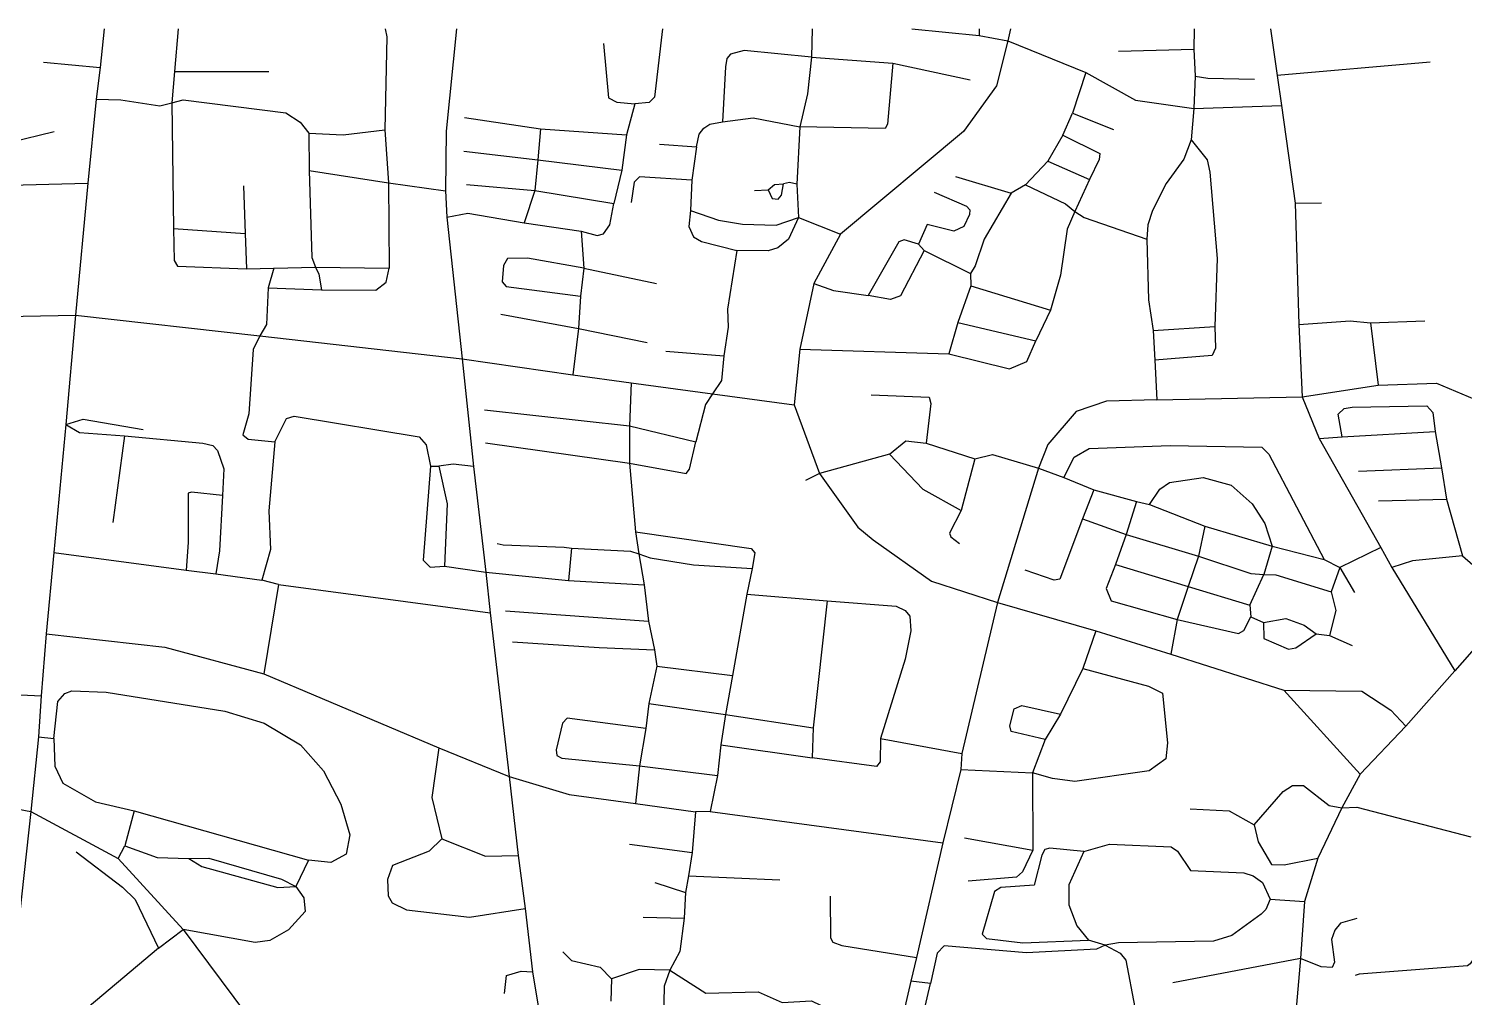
# Model space of a CAD drawing. Header units: inches. Extents: x 13512745 to 13520225, y 3664320 to 3668820.
# Drawn here: x 13514835 to 13516420, y 3667751 to 3668820 of the extents above; entities that cross this region are included whole.
import ezdxf

# ---------------------------------------------------------------- set-up
doc = ezdxf.new("R2010")
doc.units = ezdxf.units.IN
doc.header["$MEASUREMENT"] = 0

msp = doc.modelspace()

# ---------------------------------------------------------------- linework, layer by layer
for points in [[(13514918.6, 3668820), (13514914.5, 3668777.2)], [(13515000.6, 3668820), (13514996.6, 3668772.6)], [(13515229, 3668820), (13515230.7, 3668811.1), (13515228.8, 3668708.3)], [(13515307.7, 3668820), (13515296.4, 3668706.7), (13515295.7, 3668641)], [(13515535, 3668820), (13515526.3, 3668744.5), (13515520.4, 3668738.5), (13515504.5, 3668737)], [(13515700.4, 3668820), (13515699.6, 3668788.6)], [(13515916.4, 3668806.5), (13515904, 3668756.9), (13515867.5, 3668706.3), (13515731.6, 3668593.1)], [(13515810.6, 3668820), (13515884.7, 3668812.5)], [(13515884.7, 3668820), (13515884.7, 3668812.5)], [(13515884.7, 3668812.5), (13515916.4, 3668806.5)], [(13515919.3, 3668820), (13515916.4, 3668806.5)], [(13515916.4, 3668806.5), (13516002.6, 3668771.6)], [(13516122, 3668820), (13516121.8, 3668797.3)], [(13516206.5, 3668820), (13516213.8, 3668768.2)], [(13515470.2, 3668803.6), (13515475.7, 3668743.6), (13515484.6, 3668738.8), (13515504.5, 3668737)], [(13515699.6, 3668788.6), (13515625.5, 3668795.8), (13515610.3, 3668792), (13515606.3, 3668787), (13515604.9, 3668778), (13515601.4, 3668717.3)], [(13516038.7, 3668795.1), (13516121.8, 3668797.3)], [(13516121.8, 3668797.3), (13516123.2, 3668767.4)], [(13514851.7, 3668783.1), (13514914.5, 3668777.2)], [(13514914.5, 3668777.2), (13514910, 3668742.2)], [(13515699.6, 3668788.6), (13515695.3, 3668748.2), (13515686.9, 3668711.6)], [(13515789.5, 3668781.8), (13515783.7, 3668714.7), (13515781.1, 3668709.8), (13515686.9, 3668711.6)], [(13515699.6, 3668788.6), (13515789.5, 3668781.8)], [(13515789.5, 3668781.8), (13515874.7, 3668763.6)], [(13516382.7, 3668783.1), (13516213.8, 3668768.2)], [(13514996.6, 3668772.6), (13514993.6, 3668738.1)], [(13514996.6, 3668772.6), (13515100.7, 3668772.6)], [(13516002.6, 3668771.6), (13515987.9, 3668726.6)], [(13516002.6, 3668771.6), (13516057.3, 3668741), (13516121.8, 3668732)], [(13516123.2, 3668767.4), (13516121.8, 3668732)], [(13516123.2, 3668767.4), (13516137.1, 3668765.2), (13516188.7, 3668764.1)], [(13516213.8, 3668768.2), (13516218.7, 3668735)], [(13514910, 3668742.2), (13514900.7, 3668649.4)], [(13514910, 3668742.2), (13514937, 3668741.5), (13514980.3, 3668734.9), (13514993.6, 3668738.1)], [(13514993.6, 3668738.1), (13515006.1, 3668741.4), (13515119.3, 3668726.9), (13515135.1, 3668716.6), (13515144.6, 3668704.7)], [(13514993.6, 3668738.1), (13514995.5, 3668599.4)], [(13515504.5, 3668737), (13515495.6, 3668702.9)], [(13516121.8, 3668732), (13516118.7, 3668697.3)], [(13516121.8, 3668732), (13516218.7, 3668735)], [(13516218.7, 3668735), (13516233.5, 3668627.4)], [(13515316.7, 3668722.1), (13515400.6, 3668709.3)], [(13515572.8, 3668689.4), (13515575.7, 3668703.4), (13515580.9, 3668710.2), (13515587.3, 3668714.5), (13515601.4, 3668717.3)], [(13515601.4, 3668717.3), (13515635.3, 3668721.5), (13515686.9, 3668711.6)], [(13515686.9, 3668711.6), (13515683.4, 3668648.5)], [(13515977.1, 3668702.3), (13515987.9, 3668726.6)], [(13515987.9, 3668726.6), (13516033.2, 3668708.6)], [(13514863.7, 3668706.1), (13514815.3, 3668694.4), (13514807.8, 3668690.4), (13514798, 3668674.5), (13514800.3, 3668646.8)], [(13515144.6, 3668704.7), (13515182.5, 3668702.7), (13515228.8, 3668708.3)], [(13515144.6, 3668704.7), (13515145.1, 3668663.5)], [(13515228.8, 3668708.3), (13515232.7, 3668649.9)], [(13515400.6, 3668709.3), (13515397.6, 3668675.1)], [(13515400.6, 3668709.3), (13515495.6, 3668702.9)], [(13515495.6, 3668702.9), (13515490.1, 3668663.8)], [(13515977.1, 3668702.3), (13515960.7, 3668673.8)], [(13515977.1, 3668702.3), (13516017.9, 3668682.3), (13516017.3, 3668675.5), (13516006.5, 3668653.3)], [(13516118.7, 3668697.3), (13516110.7, 3668675.8), (13516091.1, 3668649.2), (13516076.2, 3668619.1), (13516071, 3668603.5), (13516069.8, 3668587.7)], [(13516118.7, 3668697.3), (13516136.3, 3668675.2), (13516139.5, 3668661.6), (13516147.6, 3668566.2), (13516144.8, 3668491.1)], [(13515315.7, 3668684.6), (13515397.6, 3668675.1)], [(13515531.7, 3668692.6), (13515572.8, 3668689.4)], [(13515572.8, 3668689.4), (13515567.4, 3668652.6)], [(13515145.1, 3668663.5), (13515232.7, 3668649.9)], [(13515145.1, 3668663.5), (13515148.2, 3668567.3), (13515152, 3668556.8)], [(13515397.6, 3668675.1), (13515394.3, 3668641.3)], [(13515397.6, 3668675.1), (13515490.1, 3668663.8)], [(13515490.1, 3668663.8), (13515481.3, 3668627.1)], [(13515935.9, 3668647.7), (13515960.7, 3668673.8)], [(13515960.7, 3668673.8), (13516006.5, 3668653.3)], [(13514800.3, 3668646.8), (13514900.7, 3668649.4)], [(13514900.7, 3668649.4), (13514887.3, 3668503.7)], [(13515232.7, 3668649.9), (13515295.7, 3668641)], [(13515232.7, 3668649.9), (13515233.4, 3668555.5)], [(13515318.7, 3668648.1), (13515394.3, 3668641.3)], [(13515567.4, 3668652.6), (13515509.8, 3668656.5), (13515504, 3668650.4), (13515500.7, 3668628.1)], [(13515567.4, 3668652.6), (13515565.9, 3668619.4)], [(13515651.9, 3668642.2), (13515658.9, 3668648), (13515668.8, 3668648.8)], [(13515651.9, 3668642.2), (13515656.4, 3668632.4), (13515663, 3668631.7), (13515666.6, 3668636.2), (13515668.8, 3668648.8)], [(13515683.4, 3668648.5), (13515675.5, 3668650), (13515668.8, 3668648.8)], [(13515683.4, 3668648.5), (13515685.2, 3668611.6)], [(13515858.7, 3668656.6), (13515920.2, 3668638.5)], [(13515935.9, 3668647.7), (13515920.2, 3668638.5)], [(13515935.9, 3668647.7), (13515980.2, 3668626.7), (13515990.5, 3668618.1)], [(13516006.5, 3668653.3), (13515990.5, 3668618.1)], [(13515072.7, 3668646.6), (13515074.3, 3668593.8)], [(13515295.7, 3668641), (13515296.9, 3668611.9)], [(13515394.3, 3668641.3), (13515382.4, 3668605.5)], [(13515394.3, 3668641.3), (13515481.3, 3668627.1)], [(13515636.9, 3668641.5), (13515651.9, 3668642.2)], [(13515835.2, 3668639.6), (13515870.6, 3668624), (13515874.3, 3668620.1), (13515874.1, 3668614.7), (13515867.9, 3668601.4), (13515856.8, 3668596.5), (13515827.5, 3668603.8), (13515817.7, 3668582.1)], [(13515920.2, 3668638.5), (13515890.4, 3668587.5), (13515880.5, 3668558.2), (13515875.2, 3668549.6)], [(13515296.9, 3668611.9), (13515320.1, 3668616.2), (13515382.4, 3668605.5)], [(13515445.5, 3668596.6), (13515463.1, 3668591.6), (13515470.1, 3668593.6), (13515477.2, 3668603.6), (13515481.3, 3668627.1)], [(13515565.9, 3668619.4), (13515564.1, 3668601.6), (13515569.4, 3668590.1), (13515578.4, 3668585.1), (13515617.2, 3668575.2)], [(13515565.9, 3668619.4), (13515597.1, 3668608.6), (13515623.5, 3668604.2), (13515660.5, 3668603.2), (13515685.2, 3668611.6)], [(13515990.5, 3668618.1), (13515982, 3668598.5), (13515974.5, 3668547.9), (13515963.7, 3668509.3)], [(13515990.5, 3668618.1), (13516000.8, 3668611.4), (13516069.8, 3668587.7)], [(13516233.5, 3668627.4), (13516262.7, 3668627.6)], [(13516233.5, 3668627.4), (13516237.5, 3668493.2)], [(13515296.9, 3668611.9), (13515314.1, 3668455.3)], [(13515382.4, 3668605.5), (13515445.5, 3668596.6)], [(13515685.2, 3668611.6), (13515674.2, 3668587.6), (13515662.6, 3668578.2), (13515651.8, 3668574.7), (13515617.2, 3668575.2)], [(13515685.2, 3668611.6), (13515731.6, 3668593.1)], [(13514995.5, 3668599.4), (13515074.3, 3668593.8)], [(13514995.5, 3668599.4), (13514996, 3668564.2), (13514999.8, 3668557.7), (13515075.9, 3668554.7)], [(13515074.3, 3668593.8), (13515075.9, 3668554.7)], [(13515445.5, 3668596.6), (13515448.3, 3668555.7)], [(13515731.6, 3668593.1), (13515702.1, 3668538.7)], [(13515817.7, 3668582.1), (13515801.8, 3668586.8), (13515796, 3668584.5), (13515762.3, 3668525.4)], [(13516069.8, 3668587.7), (13516071.8, 3668520.7), (13516076.7, 3668486.8)], [(13515617.2, 3668575.2), (13515607.1, 3668510.2), (13515607.5, 3668490.3), (13515602.9, 3668458.7)], [(13515824.2, 3668575.1), (13515798.1, 3668525), (13515786.8, 3668520.9), (13515762.3, 3668525.4)], [(13515817.7, 3668582.1), (13515824.2, 3668575.1)], [(13515824.2, 3668575.1), (13515875.2, 3668549.6)], [(13515075.9, 3668554.7), (13515106.1, 3668555.4)], [(13515106.1, 3668555.4), (13515100, 3668534)], [(13515106.1, 3668555.4), (13515152, 3668556.8)], [(13515152, 3668556.8), (13515233.4, 3668555.5)], [(13515152, 3668556.8), (13515155.8, 3668548.8), (13515158.8, 3668531.5)], [(13515158.8, 3668531.5), (13515218.6, 3668531.3), (13515230.1, 3668540), (13515233.4, 3668555.5)], [(13515448.3, 3668555.7), (13515386.1, 3668566.6), (13515364.1, 3668566.3), (13515359.6, 3668558.6), (13515358, 3668540.5), (13515362.4, 3668535.3), (13515444.8, 3668524.6)], [(13515448.3, 3668555.7), (13515444.8, 3668524.6)], [(13515448.3, 3668555.7), (13515528.7, 3668538.6)], [(13515702.1, 3668538.7), (13515686.7, 3668466)], [(13515702.1, 3668538.7), (13515723.8, 3668531), (13515762.3, 3668525.4)], [(13515875.2, 3668549.6), (13515875.7, 3668536.1)], [(13515100, 3668534), (13515097.9, 3668493.3), (13515090.5, 3668480.9)], [(13515100, 3668534), (13515158.8, 3668531.5)], [(13515444.8, 3668524.6), (13515442.5, 3668488.8)], [(13515875.7, 3668536.1), (13515861.2, 3668495.4)], [(13515875.7, 3668536.1), (13515963.7, 3668509.3)], [(13515963.7, 3668509.3), (13515947.2, 3668475.5)], [(13514732.5, 3668500.9), (13514887.3, 3668503.7)], [(13514887.3, 3668503.7), (13514876.5, 3668382.9)], [(13514887.3, 3668503.7), (13515090.5, 3668480.9)], [(13515356.7, 3668504.6), (13515442.5, 3668488.8)], [(13515861.2, 3668495.4), (13515851.1, 3668461.1)], [(13515861.2, 3668495.4), (13515947.2, 3668475.5)], [(13516076.7, 3668486.8), (13516144.8, 3668491.1)], [(13516144.8, 3668491.1), (13516145.6, 3668467.2), (13516141.9, 3668459), (13516078.6, 3668454.1)], [(13516237.5, 3668493.2), (13516294.2, 3668497.6), (13516316.7, 3668495.3)], [(13516237.5, 3668493.2), (13516241.5, 3668413.6)], [(13516316.7, 3668495.3), (13516376.7, 3668497.6)], [(13516316.7, 3668495.3), (13516325.1, 3668426.5)], [(13515090.5, 3668480.9), (13515083.1, 3668465.9), (13515078.4, 3668394.7), (13515071.9, 3668371.6), (13515077.8, 3668366.7), (13515107.1, 3668364)], [(13515090.5, 3668480.9), (13515314.1, 3668455.3)], [(13515442.5, 3668488.8), (13515436.1, 3668437.9)], [(13515442.5, 3668488.8), (13515518.2, 3668473.6)], [(13515851.1, 3668461.1), (13515918.2, 3668444.3), (13515937.3, 3668452.4), (13515947.2, 3668475.5)], [(13516076.7, 3668486.8), (13516078.6, 3668454.1)], [(13515538.7, 3668464.1), (13515602.9, 3668458.7)], [(13515602.9, 3668458.7), (13515600.3, 3668431.6), (13515590.2, 3668416.9)], [(13515686.7, 3668466), (13515680.7, 3668404.8)], [(13515686.7, 3668466), (13515851.1, 3668461.1)], [(13515314.1, 3668455.3), (13515436.1, 3668437.9)], [(13515314.1, 3668455.3), (13515326.6, 3668336.5)], [(13516078.6, 3668454.1), (13516081, 3668410.3)], [(13515436.1, 3668437.9), (13515500.6, 3668429.1)], [(13515500.6, 3668429.1), (13515498.6, 3668381.3)], [(13515500.6, 3668429.1), (13515590.2, 3668416.9)], [(13516241.5, 3668413.6), (13516325.1, 3668426.5)], [(13516325.1, 3668426.5), (13516389.5, 3668428.6), (13516431.6, 3668410.8), (13516471.7, 3668388.1)], [(13515590.2, 3668416.9), (13515582.5, 3668405.2), (13515572.1, 3668363.7)], [(13515590.2, 3668416.9), (13515680.7, 3668404.8)], [(13515765.7, 3668415.6), (13515829.4, 3668413.3), (13515831.3, 3668406.2), (13515826.1, 3668362.5)], [(13516081, 3668410.3), (13516025.4, 3668408.7), (13515991.8, 3668397.4), (13515960.7, 3668360.7), (13515950.1, 3668334.9)], [(13516081, 3668410.3), (13516241.5, 3668413.6)], [(13516241.5, 3668413.6), (13516260.1, 3668367.4)], [(13515338.7, 3668399.1), (13515498.6, 3668381.3)], [(13515680.7, 3668404.8), (13515708.4, 3668328.8)], [(13516285.4, 3668369.2), (13516281, 3668394.2), (13516287.8, 3668400.6), (13516296.7, 3668402.1), (13516378.9, 3668403.4), (13516385.7, 3668396.1), (13516388.3, 3668375.4)], [(13514876.5, 3668382.9), (13514863.2, 3668241.8)], [(13514876.5, 3668382.9), (13514895.6, 3668388.8), (13514961.7, 3668377.6)], [(13514876.5, 3668382.9), (13514891.4, 3668374.1), (13514941.1, 3668370.3)], [(13515107.1, 3668364), (13515120, 3668389.5), (13515128.6, 3668392), (13515266.4, 3668369.4), (13515274.1, 3668360.6), (13515279.2, 3668337.1)], [(13515498.6, 3668381.3), (13515572.1, 3668363.7)], [(13515498.6, 3668381.3), (13515498.9, 3668340.2)], [(13514941.1, 3668370.3), (13514928.2, 3668274.6)], [(13514941.1, 3668370.3), (13515027.7, 3668362.5), (13515038.6, 3668359.8), (13515043.9, 3668354.4), (13515051, 3668333.9), (13515049.6, 3668304.5)], [(13515107.1, 3668364), (13515100.7, 3668287.6), (13515102.5, 3668245), (13515093, 3668211.1)], [(13515339.7, 3668362.6), (13515498.9, 3668340.2)], [(13515498.9, 3668340.2), (13515561.2, 3668329), (13515565.1, 3668333.8), (13515572.1, 3668363.7)], [(13515785.9, 3668350.2), (13515803.8, 3668364.9), (13515826.1, 3668362.5)], [(13515826.1, 3668362.5), (13515880.1, 3668345.1)], [(13516260.1, 3668367.4), (13516285.4, 3668369.2)], [(13516260.1, 3668367.4), (13516328.2, 3668247)], [(13516285.4, 3668369.2), (13516388.3, 3668375.4)], [(13516388.3, 3668375.4), (13516395.1, 3668335.2)], [(13515785.9, 3668350.2), (13515708.4, 3668328.8)], [(13515785.9, 3668350.2), (13515822.4, 3668311.5), (13515865, 3668288.1)], [(13515880.1, 3668345.1), (13515899.6, 3668349.7), (13515950.1, 3668334.9)], [(13515978.4, 3668324.5), (13515989.5, 3668346.9), (13516006.2, 3668356.4), (13516095.7, 3668359.6), (13516196.9, 3668358.1), (13516204.7, 3668350.2), (13516265.6, 3668233.9)], [(13515279.2, 3668337.1), (13515271.1, 3668233.3), (13515278.8, 3668225.5), (13515294.6, 3668226.4)], [(13515279.2, 3668337.1), (13515288.2, 3668337.1)], [(13515326.6, 3668336.5), (13515304.1, 3668339.2), (13515288.2, 3668337.1)], [(13515288.2, 3668337.1), (13515297.6, 3668295.3), (13515294.6, 3668226.4)], [(13515326.6, 3668336.5), (13515340.2, 3668220)], [(13515498.9, 3668340.2), (13515505.2, 3668264.6)], [(13515880.1, 3668345.1), (13515865, 3668288.1)], [(13515950.1, 3668334.9), (13515905, 3668186.4)], [(13515950.1, 3668334.9), (13515978.4, 3668324.5)], [(13516303.7, 3668331.6), (13516395.1, 3668335.2)], [(13516395.1, 3668335.2), (13516400.6, 3668300.5)], [(13515708.4, 3668328.8), (13515692.9, 3668321.1)], [(13515708.4, 3668328.8), (13515750.7, 3668269.7), (13515767.6, 3668255.5), (13515832.2, 3668209.8), (13515905, 3668186.4)], [(13515978.4, 3668324.5), (13516011.5, 3668311)], [(13516072.9, 3668294.5), (13516084.4, 3668311.6), (13516094.8, 3668318.9), (13516132.1, 3668324.4), (13516163.1, 3668316.1), (13516186, 3668295.5), (13516200, 3668273.6), (13516208.4, 3668248.7)], [(13515049.6, 3668304.5), (13515015.3, 3668308.2), (13515011.4, 3668307.3), (13515011.7, 3668252.6), (13515009.2, 3668222.3)], [(13515049.6, 3668304.5), (13515046, 3668243.3), (13515042.2, 3668218)], [(13516011.5, 3668311), (13515998.9, 3668278.8)], [(13516011.5, 3668311), (13516058.3, 3668298)], [(13516325.7, 3668298.6), (13516400.6, 3668300.5)], [(13516400.6, 3668300.5), (13516418.5, 3668238)], [(13515865, 3668288.1), (13515852, 3668262.8), (13515853.5, 3668259), (13515863.2, 3668251.6)], [(13516058.3, 3668298), (13516047, 3668261.5)], [(13516058.3, 3668298), (13516072.9, 3668294.5)], [(13516072.9, 3668294.5), (13516134, 3668270.7)], [(13515998.9, 3668278.8), (13515973.9, 3668212), (13515967.5, 3668210.9), (13515935.7, 3668222.1)], [(13515998.9, 3668278.8), (13516047, 3668261.5)], [(13516134, 3668270.7), (13516127, 3668237.6)], [(13516134, 3668270.7), (13516208.4, 3668248.7)], [(13515352.7, 3668251.6), (13515359.2, 3668250.1), (13515426.5, 3668247.6), (13515434.6, 3668246.3)], [(13515505.2, 3668264.6), (13515633.1, 3668245.9), (13515637, 3668241.2), (13515634.3, 3668223.8)], [(13515505.2, 3668264.6), (13515508.9, 3668240.2)], [(13516047, 3668261.5), (13516035.1, 3668228.5)], [(13516047, 3668261.5), (13516127, 3668237.6)], [(13514863.2, 3668241.8), (13514854.6, 3668151.8)], [(13514863.2, 3668241.8), (13515009.2, 3668222.3)], [(13515434.6, 3668246.3), (13515431.3, 3668210.8)], [(13515434.6, 3668246.3), (13515500, 3668243.1), (13515508.9, 3668240.2)], [(13515508.9, 3668240.2), (13515521.7, 3668235.7), (13515569.3, 3668228), (13515634.3, 3668223.8)], [(13515508.9, 3668240.2), (13515514.8, 3668206)], [(13516127, 3668237.6), (13516115.5, 3668204.1)], [(13516127, 3668237.6), (13516184.7, 3668218.3), (13516199, 3668217.5)], [(13516208.4, 3668248.7), (13516199, 3668217.5)], [(13516208.4, 3668248.7), (13516265.6, 3668233.9)], [(13516328.2, 3668247), (13516283.1, 3668225.2)], [(13516328.2, 3668247), (13516340.4, 3668224.9)], [(13516418.5, 3668238), (13516363.2, 3668232.3), (13516340.4, 3668224.9)], [(13516418.5, 3668238), (13516429.9, 3668228), (13516463.7, 3668172)], [(13515009.2, 3668222.3), (13515042.2, 3668218)], [(13515294.6, 3668226.4), (13515340.2, 3668220)], [(13515340.2, 3668220), (13515431.3, 3668210.8)], [(13515340.2, 3668220), (13515345, 3668175)], [(13515634.3, 3668223.8), (13515628.3, 3668195.6)], [(13516035.1, 3668228.5), (13516025.1, 3668202), (13516030.5, 3668188.2), (13516103.5, 3668167.6)], [(13516035.1, 3668228.5), (13516115.5, 3668204.1)], [(13516265.6, 3668233.9), (13516283.1, 3668225.2)], [(13516283.1, 3668225.2), (13516273.5, 3668198.2)], [(13516283.1, 3668225.2), (13516299.2, 3668197.6)], [(13516340.4, 3668224.9), (13516409.8, 3668111)], [(13515042.2, 3668218), (13515093, 3668211.1)], [(13515111.1, 3668206.3), (13515093, 3668211.1)], [(13515111.1, 3668206.3), (13515095, 3668107.5)], [(13515111.1, 3668206.3), (13515345, 3668175)], [(13515431.3, 3668210.8), (13515514.8, 3668206)], [(13515514.8, 3668206), (13515519.8, 3668165.9)], [(13516115.5, 3668204.1), (13516103.5, 3668167.6)], [(13516115.5, 3668204.1), (13516183.7, 3668183.6)], [(13516183.7, 3668183.6), (13516199, 3668217.5)], [(13516199, 3668217.5), (13516212.2, 3668217.1), (13516273.5, 3668198.2)], [(13515628.3, 3668195.6), (13515612.5, 3668105.7)], [(13515628.3, 3668195.6), (13515716.9, 3668188.1)], [(13515716.9, 3668188.1), (13515701.6, 3668047.9)], [(13515716.9, 3668188.1), (13515793, 3668182.4), (13515803.1, 3668177.5), (13515808.2, 3668171.4), (13515809.5, 3668155), (13515803, 3668123.7), (13515775.7, 3668036.1)], [(13516273.5, 3668198.2), (13516278.5, 3668177.7), (13516271.4, 3668150)], [(13515345, 3668175), (13515365.8, 3667994.4)], [(13515361.7, 3668177.1), (13515519.8, 3668165.9)], [(13515905, 3668186.4), (13515865.7, 3668019.6)], [(13515905, 3668186.4), (13516013.5, 3668155.2)], [(13516183.7, 3668183.6), (13516184.7, 3668170.6)], [(13515519.8, 3668165.9), (13515526.4, 3668134)], [(13516103.5, 3668167.6), (13516096.2, 3668129.5)], [(13516103.5, 3668167.6), (13516171.1, 3668152.1), (13516177, 3668155.5), (13516184.7, 3668170.6)], [(13516184.7, 3668170.6), (13516198.5, 3668164.3)], [(13516198.5, 3668164.3), (13516223.2, 3668168.6), (13516243.6, 3668161.4), (13516256.9, 3668151.9)], [(13516198.5, 3668164.3), (13516198.9, 3668146.5), (13516226.2, 3668134.9), (13516234.3, 3668136.5), (13516256.9, 3668151.9)], [(13516463.7, 3668172), (13516409.8, 3668111)], [(13514854.6, 3668151.8), (13514849.3, 3668083.5)], [(13514854.6, 3668151.8), (13514985.6, 3668137), (13515095, 3668107.5)], [(13515369.7, 3668143.1), (13515465.2, 3668136.7), (13515526.4, 3668134)], [(13516013.5, 3668155.2), (13515999.1, 3668113.6)], [(13516013.5, 3668155.2), (13516096.2, 3668129.5)], [(13516256.9, 3668151.9), (13516271.4, 3668150)], [(13516271.4, 3668150), (13516296.7, 3668138.8)], [(13515526.4, 3668134), (13515528.9, 3668116.1)], [(13516096.2, 3668129.5), (13516221.1, 3668089.8)], [(13515528.9, 3668116.1), (13515520, 3668074.8)], [(13515528.9, 3668116.1), (13515612.5, 3668105.7)], [(13515999.1, 3668113.6), (13516071.6, 3668093.9), (13516087.3, 3668086.3), (13516092.6, 3668031.3), (13516090.8, 3668013.8), (13516072.6, 3668000.7), (13515990.2, 3667988.8), (13515965.6, 3667992), (13515943.5, 3667998.4)], [(13515999.1, 3668113.6), (13515974.6, 3668063.2)], [(13516409.8, 3668111), (13516355.8, 3668050)], [(13514728.7, 3668097.9), (13514781.7, 3668086.7), (13514849.3, 3668083.5)], [(13515095, 3668107.5), (13515288.1, 3668025.9)], [(13515612.5, 3668105.7), (13515604.6, 3668062.8)], [(13514849.3, 3668083.5), (13514846.2, 3668038.1)], [(13514863.2, 3668036.1), (13514867.8, 3668077.1), (13514875.2, 3668085.8), (13514883.1, 3668088.7), (13514921, 3668087.3), (13515052.1, 3668066.4), (13515095.6, 3668053.1), (13515135.4, 3668029.1), (13515160.8, 3668000.5), (13515180, 3667963.6), (13515189.9, 3667929.8), (13515185.8, 3667908.4), (13515169.1, 3667899.2), (13515144.2, 3667901.9)], [(13516221.1, 3668089.8), (13516307.1, 3668088.6), (13516339.1, 3668067.5), (13516355.8, 3668050)], [(13516221.1, 3668089.8), (13516305.5, 3667996.8)], [(13515520, 3668074.8), (13515516.9, 3668047.3)], [(13515520, 3668074.8), (13515604.6, 3668062.8)], [(13515604.6, 3668062.8), (13515599.4, 3668029.1)], [(13515604.6, 3668062.8), (13515701.6, 3668047.9)], [(13515957.8, 3668035), (13515920.2, 3668044.1), (13515918.8, 3668050.1), (13515923.4, 3668068.9), (13515931.7, 3668072.6), (13515974.6, 3668063.2)], [(13515974.6, 3668063.2), (13515957.8, 3668035)], [(13515516.9, 3668047.3), (13515429.8, 3668058.8), (13515424.8, 3668053), (13515417.9, 3668023.7), (13515418.6, 3668017.4), (13515423.9, 3668014.7), (13515509.6, 3668005.9)], [(13515516.9, 3668047.3), (13515509.6, 3668005.9)], [(13515701.6, 3668047.9), (13515700.4, 3668014.9)], [(13516355.8, 3668050), (13516305.5, 3667996.8)], [(13514846.2, 3668038.1), (13514837.7, 3667955.7)], [(13514846.2, 3668038.1), (13514863.2, 3668036.1)], [(13514863.2, 3668036.1), (13514864.4, 3668005.7), (13514873.2, 3667987), (13514909.3, 3667966.5), (13514951.8, 3667956.5)], [(13515775.7, 3668036.1), (13515775.4, 3668010.4), (13515771.3, 3668005.2), (13515700.4, 3668014.9)], [(13515775.7, 3668036.1), (13515865.7, 3668019.6)], [(13515957.8, 3668035), (13515943.5, 3667998.4)], [(13515288.1, 3668025.9), (13515280.6, 3667971.1), (13515291.6, 3667925.6)], [(13515288.1, 3668025.9), (13515365.8, 3667994.4)], [(13515599.4, 3668029.1), (13515595.8, 3667995.4)], [(13515599.4, 3668029.1), (13515700.4, 3668014.9)], [(13515865.7, 3668019.6), (13515864.7, 3668002.1)], [(13515509.6, 3668005.9), (13515505.3, 3667964.6)], [(13515509.6, 3668005.9), (13515595.8, 3667995.4)], [(13515864.7, 3668002.1), (13515844.7, 3667920.9)], [(13515864.7, 3668002.1), (13515943.5, 3667998.4)], [(13515943.5, 3667998.4), (13515944.1, 3667913)], [(13515365.8, 3667994.4), (13515432.2, 3667974.3), (13515505.3, 3667964.6)], [(13515365.8, 3667994.4), (13515376, 3667907)], [(13515595.8, 3667995.4), (13515587.7, 3667955.6)], [(13516188.4, 3667940.8), (13516220.3, 3667977.7), (13516230.7, 3667984.5), (13516243, 3667984.5), (13516271, 3667962.1), (13516285.1, 3667959.6)], [(13516305.5, 3667996.8), (13516285.1, 3667959.6)], [(13514601.4, 3667974.1), (13514763.8, 3667969.8), (13514837.7, 3667955.7)], [(13514837.7, 3667955.7), (13514817.8, 3667773.7)], [(13514837.7, 3667955.7), (13514934.2, 3667903.6)], [(13514951.8, 3667956.5), (13514941.7, 3667917.6)], [(13514951.8, 3667956.5), (13515144.2, 3667901.9)], [(13515505.3, 3667964.6), (13515571.7, 3667955.1)], [(13515571.7, 3667955.1), (13515567.9, 3667910.4)], [(13515587.7, 3667955.6), (13515571.7, 3667955.1)], [(13515587.7, 3667955.6), (13515844.7, 3667920.9)], [(13516117.7, 3667958.6), (13516160.7, 3667956.4), (13516188.4, 3667940.8)], [(13516285.1, 3667959.6), (13516258.6, 3667904.2)], [(13516285.1, 3667959.6), (13516301.7, 3667960.6), (13516427.5, 3667927.8)], [(13516188.4, 3667940.8), (13516192.8, 3667922.2), (13516207.6, 3667897.3), (13516221.4, 3667896.6), (13516258.6, 3667904.2)], [(13515291.6, 3667925.6), (13515277.5, 3667911.9), (13515237, 3667896.1), (13515231.6, 3667880.4), (13515232.3, 3667862.5), (13515236.8, 3667854.7), (13515252.7, 3667847.2), (13515322.2, 3667838.8), (13515383.6, 3667848.6)], [(13515291.6, 3667925.6), (13515339.7, 3667906.2), (13515376, 3667907)], [(13515498.7, 3667919.6), (13515567.9, 3667910.4)], [(13515844.7, 3667920.9), (13515815.5, 3667794.4)], [(13515868.7, 3667926.6), (13515944.1, 3667913)], [(13516000.5, 3667911.4), (13516028.5, 3667919.6), (13516096.9, 3667916.6), (13516103.8, 3667911.7), (13516118, 3667890.6), (13516176.8, 3667888), (13516187.2, 3667884.6), (13516197.7, 3667877.4), (13516206, 3667858.7)], [(13514887.7, 3667911.1), (13514939.2, 3667872.2), (13514953.1, 3667858.5), (13514978.6, 3667804.6)], [(13514934.2, 3667903.6), (13514941.7, 3667917.6)], [(13514934.2, 3667903.6), (13515006, 3667825.2)], [(13514941.7, 3667917.6), (13514977.3, 3667905), (13515012.1, 3667903.8)], [(13515012.1, 3667903.8), (13515034.2, 3667904.1), (13515114.6, 3667881), (13515130.2, 3667872.8)], [(13515012.1, 3667903.8), (13515026.7, 3667895), (13515110.6, 3667871.9), (13515130.2, 3667872.8)], [(13515376, 3667907), (13515383.6, 3667848.6)], [(13515567.9, 3667910.4), (13515563.7, 3667884.8)], [(13515944.1, 3667913), (13515932.7, 3667889.2), (13515926, 3667883.1), (13515872.7, 3667878.6)], [(13516000.5, 3667911.4), (13515962.9, 3667915.3), (13515957.4, 3667913.7), (13515953.8, 3667907.6), (13515945.6, 3667874.2), (13515908.8, 3667871.6), (13515901.6, 3667867.4), (13515888.2, 3667820.3), (13515893, 3667815.5), (13515933, 3667810.8), (13516005.6, 3667813.7)], [(13516000.5, 3667911.4), (13515983.6, 3667874.5), (13515983.7, 3667852.7), (13515992.5, 3667829.3), (13516005.6, 3667813.7)], [(13516258.6, 3667904.2), (13516244.1, 3667856.4)], [(13515144.2, 3667901.9), (13515130.2, 3667872.8)], [(13515130.2, 3667872.8), (13515139.3, 3667860.4), (13515140.6, 3667845.3), (13515122.3, 3667825), (13515101.6, 3667813.3), (13515085.6, 3667811), (13515006, 3667825.2)], [(13515526.7, 3667877.1), (13515560.4, 3667866.2)], [(13515563.7, 3667884.8), (13515560.4, 3667866.2)], [(13515563.7, 3667884.8), (13515664.7, 3667880.1)], [(13515560.4, 3667866.2), (13515559.2, 3667838)], [(13515720.1, 3667862.2), (13515720.8, 3667816.3), (13515723.4, 3667811.5), (13515733.2, 3667807.8), (13515815.5, 3667794.4)], [(13516206, 3667858.7), (13516201.3, 3667847.3), (13516196.1, 3667842.2), (13516163.6, 3667818.7), (13516143.6, 3667812.3), (13516038.5, 3667810.6), (13516023.9, 3667807.9)], [(13516206, 3667858.7), (13516244.1, 3667856.4)], [(13516244.1, 3667856.4), (13516239.4, 3667793.3)], [(13515383.6, 3667848.6), (13515391.8, 3667778.6)], [(13514978.6, 3667804.6), (13515006, 3667825.2)], [(13515006, 3667825.2), (13515103.7, 3667693.8)], [(13515513.7, 3667839.1), (13515559.2, 3667838)], [(13515559.2, 3667838), (13515554.4, 3667801.2), (13515543.4, 3667780.6)], [(13516301.7, 3667837.6), (13516283.8, 3667832.3), (13516277.3, 3667824.6), (13516273.9, 3667814.5), (13516277.1, 3667789.3), (13516274.5, 3667783.4), (13516262.4, 3667784.3), (13516239.4, 3667793.3)], [(13516023.9, 3667807.9), (13516040.6, 3667799.1), (13516046.8, 3667791.5), (13516056.5, 3667739.1), (13516053.4, 3667724.2), (13516042.2, 3667710.2), (13516017, 3667697.9), (13515970.5, 3667691.7), (13515927.3, 3667695), (13515833.1, 3667723.4), (13515826.1, 3667727.4), (13515823.8, 3667734.2), (13515831.2, 3667765.7)], [(13516023.9, 3667807.9), (13516014.4, 3667803.7), (13515937.2, 3667799.6), (13515846.2, 3667807.3), (13515838.3, 3667799.1), (13515831.2, 3667765.7)], [(13516023.9, 3667807.9), (13516005.6, 3667813.7)], [(13514978.6, 3667804.6), (13514886.1, 3667726.8), (13514862.5, 3667720.6), (13514811.4, 3667724.1)], [(13515425.2, 3667800.6), (13515434.8, 3667791), (13515466.2, 3667783.6), (13515478.9, 3667770.9)], [(13515815.5, 3667794.4), (13515809.3, 3667768.3)], [(13516239.4, 3667793.3), (13516098.7, 3667766.6)], [(13516239.4, 3667793.3), (13516230.2, 3667687.2)], [(13516436.7, 3667806), (13516432.3, 3667795.9), (13516426.9, 3667787.5), (13516423.9, 3667785.3), (13516304.3, 3667776.1), (13516299.7, 3667774.6)], [(13515360.7, 3667754.6), (13515362.8, 3667774.7), (13515379, 3667779.2), (13515391.8, 3667778.6)], [(13515391.8, 3667778.6), (13515412.8, 3667652.1)], [(13515543.4, 3667780.6), (13515509.3, 3667781.3), (13515478.9, 3667770.9)], [(13515543.4, 3667780.6), (13515536.9, 3667762.9), (13515536.2, 3667726.2)], [(13515543.4, 3667780.6), (13515583.1, 3667754.9), (13515640.7, 3667756.5), (13515667.2, 3667744.9), (13515699.6, 3667746.7), (13515728.6, 3667732.6)], [(13515478.9, 3667770.9), (13515478.2, 3667746.4)], [(13515809.3, 3667768.3), (13515796.6, 3667712.2)], [(13515831.2, 3667765.7), (13515809.3, 3667768.3)]]:
    msp.add_lwpolyline(points)

doc.saveas('drawing.dxf')
